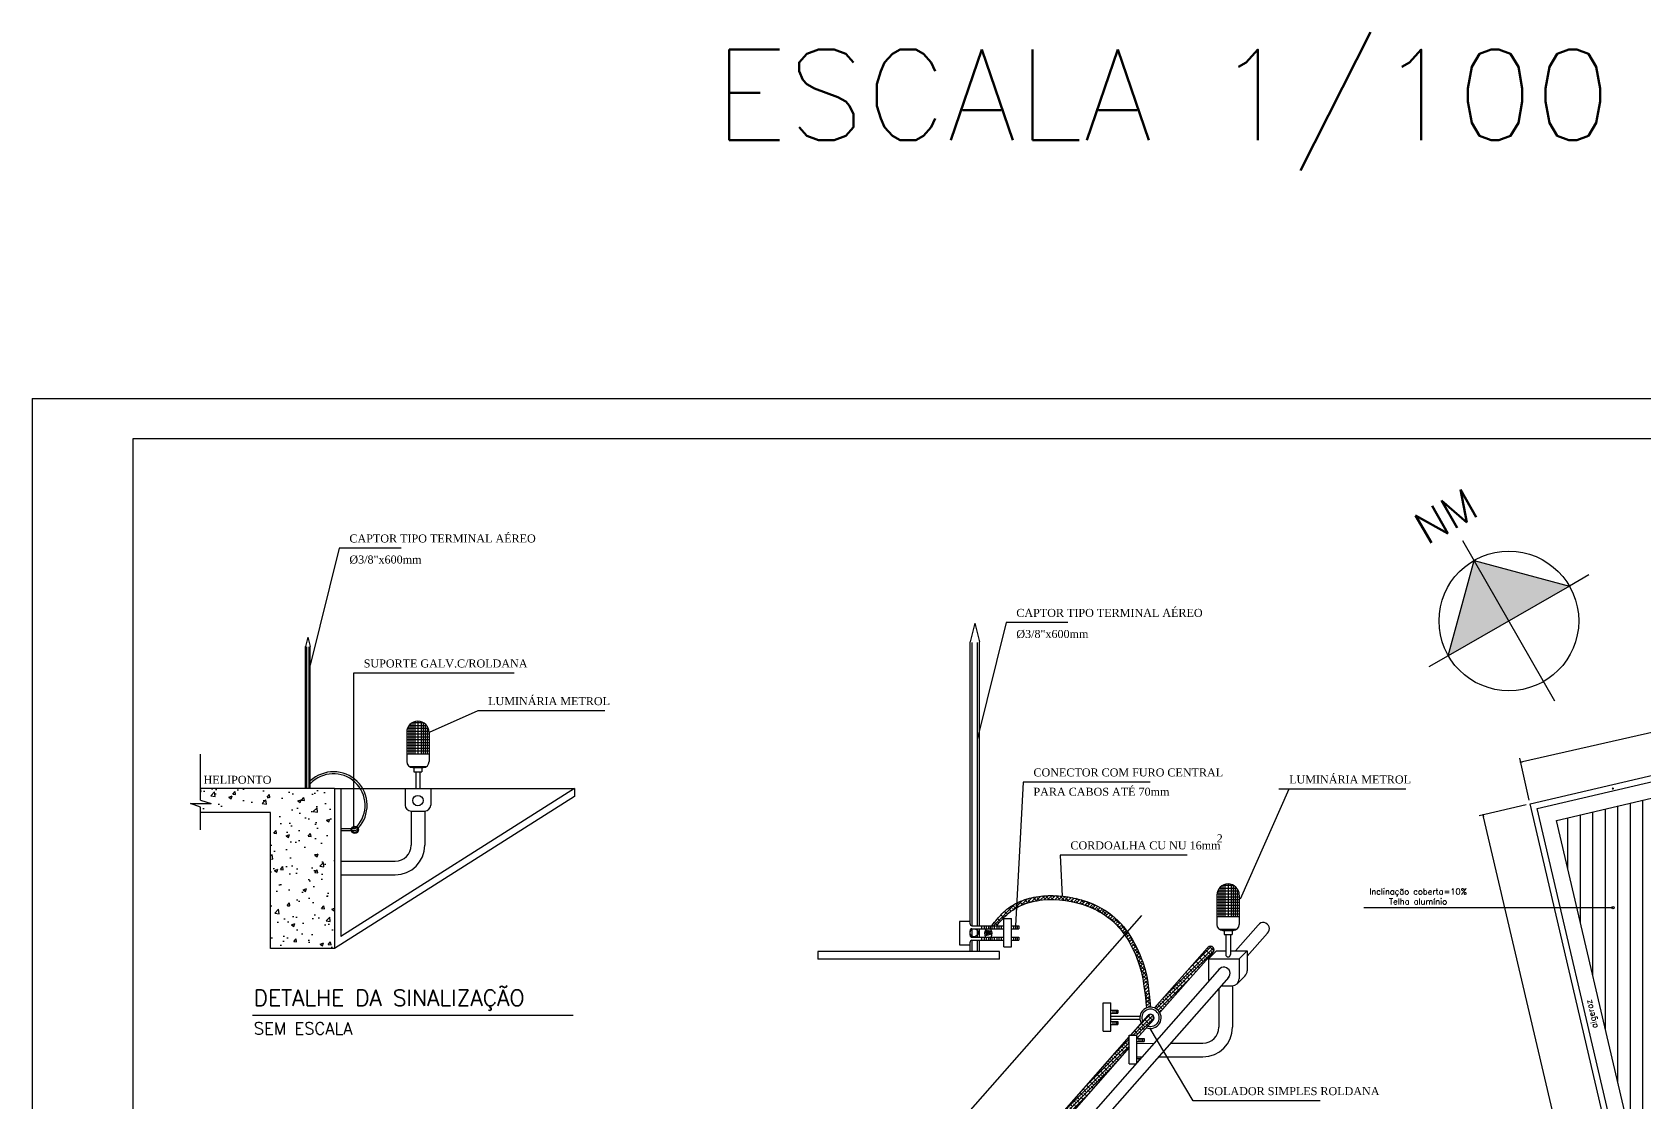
# Model space of a CAD drawing. Header units: millimetres. Extents: x 682 to 1119, y 341 to 434.
# Drawn here: x 779.51 to 819.82, y 407.57 to 434.33 of the extents above; entities that cross this region are included whole.
import ezdxf
from ezdxf.enums import TextEntityAlignment as Align

# ---------------------------------------------------------------- set-up
doc = ezdxf.new("R2010")
doc.units = ezdxf.units.MM
for name, color, linetype in [('02', 2, 'Continuous'), ('AR-ALVENARIA_EM_VISTA-002-C', 2, 'Continuous'), ('AR-ALVENARIA_EM_VISTA-004-C', 4, 'Continuous'), ('AR-COBERTURA_EM_VISTA-002-C', 2, 'Continuous'), ('AR-COTAS-001-C', 1, 'Continuous'), ('AR-INDICAÇÕES_GRÁFICAS-002-C', 2, 'Continuous'), ('AR-TEXTOS_ALTURA_3_0MM-003C', 3, 'Continuous'), ('AR-TEXTOS_ALTURA_6_0MM-005-C', 5, 'Continuous'), ('DETALHES', 2, 'Continuous'), ('Linha fina', 8, 'Continuous'), ('PB_VISTA03', 3, 'Continuous'), ('Pena_1', 1, 'Continuous'), ('PENA_2', 2, 'Continuous'), ('PENA_4', 4, 'Continuous'), ('PENA_6', 5, 'Continuous')]:
    doc.layers.add(name, color=color, linetype=linetype)
for name, color, linetype, lineweight in [('AR-UNIDADE_TEXTO-002', 2, 'Continuous', 20), ('AR-UNIDADE_TEXTO_002', 2, 'Continuous', 20), ('REG60-100', 2, 'Continuous', 20)]:
    doc.layers.add(name, color=color, linetype=linetype, lineweight=lineweight)
doc.styles.add('REGUA60', font='simplex.shx')
doc.styles.add('REGUA80', font='simplex.shx')
doc.styles.add('ROMAND', font='times.ttf')
doc.styles.add('ROMANS', font='romans')
doc.styles.add('T20', font='simplex.shx', dxfattribs={"height": 0.2})
doc.styles.add('T50', font='simplex.shx', dxfattribs={"height": 0.5})
doc.dimstyles.new('ISO-25_WS', dxfattribs={"dimscale": 0.282828, "dimtxt": 0.8, "dimasz": 2, "dimexe": 0.1, "dimexo": 0.625, "dimgap": 0.325, "dimtad": 1, "dimzin": 4, "dimdsep": 46, "dimtxsty": 'Standard', "dimsah": 1, "dimcen": 2.5, "dimadec": 0, "dimazin": 0, "dimtfac": 1, "dimtdec": 0, "dimtmove": 2, "dimatfit": 3, "dimfxl": 1, "dimtolj": 1, "dimtzin": 0, "dimarcsym": 0})
pattern_1 = [(45, (429.73394, 442.344315), (-0.044194174, 0.044194174), []), (135, (429.73394, 442.344315), (-0.132582521, 0.044194174), [0.15625, -0.09375])]

# ---------------------------------------------------------------- blocks, each defined once
blk = doc.blocks.new('_DOT')
at = {"color": 0, "linetype": 'ByBlock'}
blk.add_line((-0.5, 0), (-1, 0), dxfattribs=at)
at = {"color": 0, "linetype": 'ByBlock', "const_width": 0.5}
blk.add_lwpolyline([(-0.25, 0, 1), (0.25, 0, 1)], format="xyb", close=True, dxfattribs=at)
blk = doc.blocks.new('*D181')
at = {"layer": 'AR-COTAS-001-C', "color": 1, "lineweight": -2}
for p, q in [((816.856, 415.014), (815.684, 414.739)), ((821.934, 388.491), (815.793, 414.713)), ((823.021, 388.694), (821.848, 388.419))]:
    blk.add_line(p, q, dxfattribs=at)
at = {"layer": 'DEFPOINTS', "color": 0}
for p in [(816.954, 415.037), (815.781, 414.762), (823.118, 388.717)]:
    blk.add_point(p, dxfattribs=at)
at = {"layer": 'AR-COTAS-001-C', "color": 1, "lineweight": -2, "xscale": 0.05, "yscale": 0.05, "zscale": 0.05}
for p, rotation in [((815.781, 414.762), 103.1822715737634), ((821.946, 388.442), 283.1822715737634)]:
    blk.add_blockref('_DOT', p, dxfattribs=dict(at, rotation=rotation))
at = {"layer": 'AR-COTAS-001-C', "color": 3, "insert": (818.985, 401.631), "char_height": 0.2, "attachment_point": 5, "rotation": 283.1823, "style": 'ROMANS'}
blk.add_mtext('\\A1;27.00', dxfattribs=at)
blk = doc.blocks.new('*D182')
at = {"layer": 'AR-COTAS-001-C', "color": 1, "lineweight": -2}
for p, q in [((833.925, 418.964), (833.689, 420.01)), ((833.662, 419.902), (816.767, 416.094)), ((816.932, 415.134), (816.696, 416.18))]:
    blk.add_line(p, q, dxfattribs=at)
at = {"layer": 'DEFPOINTS', "color": 0}
for p in [(833.947, 418.867), (816.718, 416.083), (816.954, 415.037)]:
    blk.add_point(p, dxfattribs=at)
at = {"layer": 'AR-COTAS-001-C', "color": 1, "lineweight": -2, "xscale": 0.05, "yscale": 0.05, "zscale": 0.05}
for p, rotation in [((833.711, 419.913), 12.70188834026774), ((816.718, 416.083), 192.7018883402677)]:
    blk.add_blockref('_DOT', p, dxfattribs=dict(at, rotation=rotation))
at = {"layer": 'AR-COTAS-001-C', "color": 3, "insert": (825.187, 418.12), "char_height": 0.2, "attachment_point": 5, "rotation": 12.7019, "style": 'ROMANS'}
blk.add_mtext('\\A1;17.50', dxfattribs=at)
blk = doc.blocks.new('INDUNI1')
at = {"color": 0, "style": 'REGUA80', "flags": 8}
blk.add_attdef('NOME2', text='', height=1.8, dxfattribs=at).set_placement((0, -3.53), align=Align.CENTER)
at = {"layer": 'AR-UNIDADE_TEXTO_002', "style": 'REGUA60', "width": 1.2}
blk.add_attdef('AREA', text='', height=1.2, dxfattribs=at).set_placement((0, -5.8), align=Align.CENTER)
at = {"layer": 'AR-UNIDADE_TEXTO_002', "style": 'REGUA60', "width": 1.2, "flags": 8}
for tag, p in [('REVPAR', (0, -9.97)), ('PISO', (0, -7.94)), ('PEDIR', (0, -12.07))]:
    blk.add_attdef(tag, text='', height=1.2, dxfattribs=at).set_placement(p, align=Align.CENTER)
at = {"layer": 'REG60-100', "color": 0, "style": 'REGUA80', "flags": 8}
blk.add_attdef('NOME1', text='', height=1.8, dxfattribs=at).set_placement((0, -0.55), align=Align.CENTER)

msp = doc.modelspace()

# ---------------------------------------------------------------- hatches: boundary and pattern name
at = {"layer": '02', "linetype": 'Continuous'}
h = msp.add_hatch(dxfattribs=at)
h.set_pattern_fill('ANSI38', color=256, scale=0.5, style=0)
h.set_pattern_definition([(45, (530.297805, 346.02017), (-0.044194174, 0.044194174), []), (135, (530.297805, 346.02017), (-0.132582521, 0.044194174), [0.15625, -0.09375])])
edge = h.paths.add_edge_path()
edge.add_spline(control_points=[(807.465, 409.959), (807.406, 410.692), (807.345, 410.89), (807.178, 411.343), (807.063, 411.591), (806.759, 412.035), (806.567, 412.23), (806.089, 412.528), (805.812, 412.635), (805.201, 412.762), (804.864, 412.77), (804.467, 412.689), (804.381, 412.665), (804.299, 412.636)], knot_values=[0.976225, 0.976225, 0.976225, 0.976225, 1.564409, 1.564409, 2.364149, 2.364149, 3.163889, 3.163889, 3.942851, 3.942851, 4.817117, 4.817117, 5.065526, 5.065526, 5.065526, 5.065526], degree=3, periodic=0)
edge.add_line((804.299, 412.636), (804.26, 412.513))
edge.add_spline(control_points=[(804.26, 412.513), (804.417, 412.579), (804.59, 412.62), (805.141, 412.676), (805.542, 412.618), (806.105, 412.401), (806.297, 412.294), (806.764, 411.915), (806.964, 411.581), (807.214, 410.973), (807.292, 410.725), (807.366, 409.939)], knot_values=[0.897571, 0.897571, 0.897571, 0.897571, 1.414292, 1.414292, 2.476324, 2.476324, 3.104824, 3.104824, 4.310294, 4.310294, 5.057228, 5.057228, 5.057228, 5.057228], degree=3, periodic=0)
edge.add_arc((807.467, 409.692), 0.267, 90.5812, 112.2491, ccw=False)
edge = h.paths.add_edge_path()
edge.add_spline(control_points=[(803.623, 411.994), (803.67, 412.053), (803.745, 412.143), (803.947, 412.345), (804.087, 412.439), (804.251, 412.51), (804.256, 412.512), (804.26, 412.513)], knot_values=[0, 0, 0, 0, 0.35226, 0.35226, 0.883276, 0.883276, 0.897571, 0.897571, 0.897571, 0.897571], degree=3, periodic=0)
edge.add_line((804.26, 412.513), (804.299, 412.636))
edge.add_spline(control_points=[(804.299, 412.636), (804.236, 412.613), (804.175, 412.587), (803.981, 412.489), (803.859, 412.398), (803.669, 412.209), (803.593, 412.116), (803.5, 411.994)], knot_values=[0, 0, 0, 0, 0.188723, 0.188723, 0.625855, 0.625855, 0.976225, 0.976225, 0.976225, 0.976225], degree=3, periodic=0)
edge.add_line((803.5, 411.994), (803.623, 411.994))
h = msp.add_hatch(dxfattribs=at)
h.set_pattern_fill('ANSI38', color=256, scale=0.5, style=0)
h.set_pattern_definition(pattern_1)
h.paths.add_polyline_path([(809.047, 411.352, 0.979813), (808.883, 411.434), (807.567, 409.94, -0.170621), (807.7, 409.823)])
h.paths.add_polyline_path([(807.543, 409.644, 0.92117), (807.401, 409.751), (806.964, 409.255), (807.127, 409.255), (807.127, 409.176), (807.13, 409.176)])
h = msp.add_hatch(dxfattribs=at)
h.set_pattern_fill('ANSI38', color=256, scale=0.5, style=0)
h.set_pattern_definition(pattern_1)
h.paths.add_polyline_path([(799.403, 400.668), (799.403, 400.4), (806.935, 408.954), (806.935, 409.222)])
at = {"layer": 'AR-COBERTURA_EM_VISTA-002-C', "linetype": 'ByBlock', "ltscale": 5}
h = msp.add_hatch(dxfattribs=at)
h.set_pattern_fill('ANSI31', color=1, scale=2.5, angle=45, style=0)
h.set_pattern_definition([(90, (435.4025, 427.31824), (-0.3125, 6e-17), [])])
h.paths.add_polyline_path([(832.484, 405.033), (832.484, 405.29), (823.794, 403.255), (824.891, 403.255)])
h.paths.add_polyline_path([(832.484, 404.109), (832.484, 404.263), (828.179, 403.255), (828.837, 403.255)], flags=17)
h.paths.add_polyline_path([(832.484, 404.263), (832.484, 404.52), (827.083, 403.255), (828.179, 403.255)])
h.paths.add_polyline_path([(832.484, 403.255), (832.484, 404.109), (828.837, 403.255)], flags=16)
h.paths.add_polyline_path([(831.381, 416.012), (831.381, 416.722), (831.681, 416.722), (831.681, 416.012)], flags=24)
h.paths.add_polyline_path([(831.381, 391.012), (831.381, 391.722), (831.681, 391.722), (831.681, 391.012)], flags=24)
h.paths.add_polyline_path([(831.381, 403.417), (831.381, 404.317), (831.681, 404.317), (831.681, 403.417)], flags=25)
h.paths.add_polyline_path([(830.488, 403.417), (830.488, 404.317), (830.788, 404.317), (830.788, 403.417)], flags=25)
h.paths.add_polyline_path([(829.464, 403.417), (829.464, 404.317), (829.764, 404.317), (829.764, 403.417)], flags=25)
h.paths.add_polyline_path([(823.554, 389.267), (832.484, 389.267), (832.484, 403.255), (828.837, 403.255), (820.723, 401.354)])
h.paths.add_polyline_path([(820.632, 401.744), (820.689, 401.5), (828.179, 403.255), (827.083, 403.255)])
h.paths.add_polyline_path([(820.689, 401.5), (820.723, 401.354), (828.837, 403.255), (828.179, 403.255)])
h.paths.add_polyline_path([(817.615, 414.627), (820.278, 403.255), (823.137, 403.255), (832.484, 405.444), (832.484, 418.109)])
h.paths.add_polyline_path([(820.278, 403.255), (820.427, 402.62), (823.137, 403.255)])
h.paths.add_polyline_path([(820.461, 402.474), (820.518, 402.23), (824.891, 403.255), (823.794, 403.255)])
h.paths.add_polyline_path([(820.427, 402.62), (820.461, 402.474), (823.794, 403.255), (823.137, 403.255)])
at = {"layer": 'Linha fina'}
h = msp.add_hatch(color=256, dxfattribs=at)
h.paths.add_polyline_path([(815.555, 421.127), (814.911, 418.744), (816.425, 419.613)])
h.paths.add_polyline_path([(815.555, 421.127), (816.425, 419.613), (817.939, 420.483)])
at = {"layer": 'Pena_1', "linetype": 'Continuous'}
h = msp.add_hatch(dxfattribs=at)
h.set_pattern_fill('AR-CONC', color=256, scale=0.12, style=0, double=1)
h.set_pattern_definition([(50, (764.1149, 401.9698), (0.860712, -0.075303), [0.09, -0.99]), (355, (764.1149, 401.9698), (-0.166502, 0.90263), [0.072, -0.792]), (100.4514, (764.1866, 401.96355), (0.69421, 0.827327), [0.076488, -0.84137]), (46.184, (764.1149, 402.2098), (1.28069, -0.198623), [0.135, -1.485]), (96.6356, (764.2216, 402.1933), (1.121595, 1.16894), [0.11473, -1.262056]), (351.184, (764.1149, 402.2098), (1.121594, 1.16894), [0.108, -1.188]), (21, (764.2349, 402.1498), (0.716288, -0.483143), [0.09, -0.99]), (326, (764.2349, 402.1498), (0.291978, 0.87018), [0.072, -0.792]), (71.4514, (764.2946, 402.1096), (1.008267, 0.387037), [0.076488, -0.84137]), (37.5, (764.11488, 401.96983), (0.014592, 0.3994726), [0, -0.7824, 0, -0.804, 0, -0.795]), (7.5, (764.11488, 401.96983), (0.3156834, 0.473294), [0, -0.4584, 0, -0.7644, 0, -0.303]), (327.5, (763.84728, 401.96983), (0.640587, -0.027066), [0, -0.3, 0, -0.936, 0, -1.242]), (317.5, (763.7273, 401.9698), (0.699823, 0.120126), [0, -0.39, 0, -0.6216, 0, -0.882])])
h.paths.add_polyline_path([(787.071, 415.422), (783.719, 415.422), (783.719, 415.136), (783.987, 415.051), (783.466, 415.051), (783.719, 414.954), (783.719, 414.822), (785.471, 414.822), (785.471, 411.422), (787.071, 411.422)])
at = {"layer": 'Pena_1'}
msp.add_hatch(color=256, dxfattribs=at).paths.add_polyline_path([(819.054, 415.422, 1), (818.997, 415.422, 1)])

# ---------------------------------------------------------------- linework, layer by layer
at = {"layer": '02', "linetype": 'Continuous'}
for p, q in [((786.405, 419.205), (786.345, 418.972)), ((786.405, 419.205), (786.465, 418.972)), ((803.076, 419.56), (802.956, 419.093)), ((803.076, 419.56), (803.196, 419.093)), ((786.345, 415.422), (786.345, 418.972)), ((786.374, 415.422), (786.374, 418.964)), ((786.44, 415.422), (786.44, 418.964)), ((786.465, 415.422), (786.465, 418.972)), ((802.956, 412.042), (802.956, 419.093)), ((803.013, 411.994), (803.013, 419.077)), ((803.146, 411.994), (803.146, 419.077)), ((803.196, 411.994), (803.196, 419.093)), ((802.69, 412.099), (802.69, 411.518)), ((802.956, 412.099), (802.69, 412.099)), ((803.004, 411.994), (803.802, 411.994)), ((803.242, 411.994), (803.242, 411.918)), ((803.306, 411.994), (803.306, 411.918)), ((803.362, 411.994), (803.362, 411.918)), ((803.415, 411.994), (803.415, 411.918)), ((803.457, 411.994), (803.457, 411.918)), ((803.5, 411.994), (803.5, 411.918)), ((803.556, 411.994), (803.556, 411.918)), ((803.623, 411.994), (803.623, 411.918)), ((803.679, 411.994), (803.679, 411.918)), ((803.736, 411.994), (803.736, 411.918)), ((803.802, 412.178), (803.994, 412.178)), ((803.802, 411.468), (803.802, 412.178)), ((803.994, 411.468), (803.994, 412.178)), ((803.994, 411.994), (804.172, 411.994)), ((804.043, 411.994), (804.043, 411.918)), ((804.092, 411.994), (804.092, 411.918)), ((804.138, 411.994), (804.138, 411.918)), ((804.172, 411.994), (804.172, 411.918)), ((802.956, 411.755), (802.956, 411.87)), ((802.956, 411.351), (802.956, 411.583)), ((803.004, 411.918), (803.802, 411.918)), ((803.004, 411.707), (803.235, 411.707)), ((803.004, 411.631), (803.235, 411.631)), ((803.013, 411.707), (803.013, 411.918)), ((803.013, 411.351), (803.013, 411.631)), ((803.146, 411.707), (803.146, 411.918)), ((803.146, 411.351), (803.146, 411.631)), ((803.196, 411.707), (803.196, 411.918)), ((803.196, 411.351), (803.196, 411.631)), ((803.235, 411.707), (803.802, 411.707)), ((803.235, 411.631), (803.802, 411.631)), ((803.242, 411.707), (803.242, 411.631)), ((803.306, 411.707), (803.306, 411.631)), ((803.362, 411.707), (803.362, 411.631)), ((803.415, 411.707), (803.415, 411.631)), ((803.457, 411.707), (803.457, 411.631)), ((803.5, 411.707), (803.5, 411.631)), ((803.556, 411.707), (803.556, 411.631)), ((803.623, 411.707), (803.623, 411.631)), ((803.679, 411.707), (803.679, 411.631)), ((803.736, 411.707), (803.736, 411.631)), ((803.994, 411.918), (804.172, 411.918)), ((803.994, 411.707), (804.172, 411.707)), ((803.994, 411.631), (804.172, 411.631)), ((804.043, 411.707), (804.043, 411.631)), ((804.092, 411.707), (804.092, 411.631)), ((804.138, 411.707), (804.138, 411.631)), ((804.172, 411.707), (804.172, 411.631)), ((803.146, 411.351), (799.149, 411.351)), ((799.149, 411.351), (799.149, 411.16)), ((802.69, 411.518), (802.956, 411.518)), ((803.692, 411.351), (803.146, 411.351)), ((803.692, 411.16), (803.692, 411.351)), ((803.802, 411.468), (803.994, 411.468)), ((806.283, 410.068), (806.475, 410.068)), ((806.283, 409.358), (806.283, 410.068)), ((806.475, 409.358), (806.475, 410.068)), ((806.475, 409.884), (806.654, 409.884)), ((806.475, 409.808), (806.654, 409.808)), ((806.475, 409.731), (807.203, 409.731)), ((806.475, 409.655), (807.203, 409.655)), ((806.475, 409.597), (806.654, 409.597)), ((806.525, 409.884), (806.525, 409.808)), ((806.525, 409.597), (806.525, 409.521)), ((806.574, 409.884), (806.574, 409.808)), ((806.574, 409.597), (806.574, 409.521)), ((806.62, 409.884), (806.62, 409.808)), ((806.62, 409.597), (806.62, 409.521)), ((806.654, 409.884), (806.654, 409.808)), ((806.654, 409.597), (806.654, 409.521)), ((806.283, 409.358), (806.475, 409.358)), ((806.475, 409.521), (806.654, 409.521)), ((806.935, 409.255), (807.127, 409.255)), ((806.935, 408.545), (806.935, 409.255)), ((807.127, 408.575), (807.127, 409.255)), ((807.127, 409.176), (807.305, 409.176)), ((807.176, 409.176), (807.176, 409.1)), ((807.225, 409.176), (807.225, 409.1)), ((807.271, 409.176), (807.271, 409.1)), ((807.305, 409.176), (807.305, 409.1)), ((807.127, 409.1), (807.305, 409.1)), ((806.935, 408.545), (807.1, 408.545)), ((807.127, 408.679), (807.225, 408.679)), ((807.127, 408.604), (807.152, 408.604)), ((807.176, 408.679), (807.176, 408.631))]:
    msp.add_line(p, q, dxfattribs=at)
for centre, radius in [((803.057, 411.817), 0.1), ((803.37, 411.767), 0.0211), ((803.374, 411.817), 0.0211), ((803.384, 411.863), 0.0211), ((803.414, 411.827), 0.0211), ((803.414, 411.783), 0.0211), ((803.434, 411.853), 0.0211), ((803.45, 411.793), 0.0211), ((803.464, 411.833), 0.0211)]:
    msp.add_circle(centre, radius, dxfattribs=at)
for centre, radius, start, end in [((803.004, 412.042), 0.048, 180, 270), ((803.004, 411.87), 0.048, 90, 180), ((803.004, 411.755), 0.048, 180, 270), ((803.004, 411.583), 0.048, 90, 180), ((803.506, 411.799), 0.186, 141.8177, 210.9078), ((803.321, 411.799), 0.186, 329.0922, 38.1823), ((807.467, 409.692), 0.267, 247.8718, 209.1414), ((807.467, 409.692), 0.217, 252.5491, 204.3946)]:
    msp.add_arc(centre, radius, start, end, dxfattribs=at)
for points, knots in [([(803.5, 411.994), (803.593, 412.116), (803.669, 412.209), (803.859, 412.398), (803.981, 412.489), (804.252, 412.626), (804.4, 412.675), (804.864, 412.77), (805.201, 412.762), (805.812, 412.635), (806.089, 412.528), (806.567, 412.23), (806.759, 412.035), (807.063, 411.591), (807.178, 411.343), (807.345, 410.89), (807.406, 410.692), (807.465, 409.959)], [0, 0, 0, 0, 0.350369, 0.350369, 0.787502, 0.787502, 1.224634, 1.224634, 2.0989, 2.0989, 2.877862, 2.877862, 3.677602, 3.677602, 4.477342, 4.477342, 5.065526, 5.065526, 5.065526, 5.065526]), ([(803.623, 411.994), (803.67, 412.053), (803.745, 412.143), (803.947, 412.345), (804.087, 412.439), (804.407, 412.577), (804.585, 412.619), (805.141, 412.676), (805.542, 412.618), (806.105, 412.401), (806.297, 412.294), (806.764, 411.915), (806.964, 411.581), (807.214, 410.973), (807.292, 410.725), (807.366, 409.939)], [0, 0, 0, 0, 0.35226, 0.35226, 0.883276, 0.883276, 1.414292, 1.414292, 2.476324, 2.476324, 3.104824, 3.104824, 4.310294, 4.310294, 5.057228, 5.057228, 5.057228, 5.057228])]:
    msp.add_open_spline(points, degree=3, knots=knots, dxfattribs=at)
at = {"layer": 'AR-ALVENARIA_EM_VISTA-002-C'}
for p, q in [((817.615, 414.627), (833.984, 418.461)), ((820.552, 402.084), (817.615, 414.627))]:
    msp.add_line(p, q, dxfattribs=at)
at = {"layer": 'AR-ALVENARIA_EM_VISTA-004-C'}
for p, q in [((816.954, 415.037), (833.947, 419.017)), ((817.134, 414.925), (833.964, 418.867)), ((823.118, 388.717), (816.954, 415.037)), ((823.237, 388.867), (817.134, 414.925))]:
    msp.add_line(p, q, dxfattribs=at)
at = {"layer": 'AR-INDICAÇÕES_GRÁFICAS-002-C', "ltscale": 2}
msp.add_line((785.023, 409.758), (793.036, 409.758), dxfattribs=at)
at = {"layer": 'PB_VISTA03'}
for p, q in [((817.576, 417.61), (815.274, 421.616)), ((814.911, 418.744), (815.555, 421.127)), ((815.555, 421.127), (817.939, 420.483)), ((817.939, 420.483), (814.911, 418.744)), ((818.428, 420.764), (817.939, 420.483)), ((814.911, 418.744), (814.422, 418.463))]:
    msp.add_line(p, q, dxfattribs=at)
msp.add_circle((816.425, 419.613), 1.746, dxfattribs=at)
at = {"layer": 'Pena_1', "linetype": 'Continuous'}
for p, q in [((788.874, 416.789), (789.434, 416.789)), ((788.876, 416.86), (789.432, 416.86)), ((788.894, 416.93), (789.414, 416.93)), ((788.924, 416.986), (788.924, 416.292)), ((788.936, 417.001), (789.373, 417.001)), ((788.974, 417.041), (788.974, 416.292)), ((789.021, 417.072), (789.288, 417.072)), ((789.024, 417.074), (789.024, 416.292)), ((789.074, 417.095), (789.074, 416.292)), ((789.154, 417.106), (789.154, 416.292)), ((789.234, 417.095), (789.234, 416.292)), ((789.284, 417.074), (789.284, 416.292)), ((789.334, 417.041), (789.334, 416.292)), ((789.384, 416.986), (789.384, 416.292)), ((788.874, 416.718), (789.434, 416.718)), ((788.874, 416.647), (789.434, 416.647)), ((788.874, 416.576), (789.434, 416.576)), ((788.874, 416.505), (789.434, 416.505)), ((788.874, 416.434), (789.434, 416.434)), ((788.874, 416.363), (789.434, 416.363)), ((809.127, 412.791), (809.683, 412.791)), ((809.146, 412.862), (809.665, 412.862)), ((809.175, 412.918), (809.175, 412.224)), ((809.187, 412.933), (809.624, 412.933)), ((809.225, 412.972), (809.225, 412.224)), ((809.272, 413.004), (809.539, 413.004)), ((809.275, 413.006), (809.275, 412.224)), ((809.325, 413.026), (809.325, 412.224)), ((809.405, 413.038), (809.405, 412.224)), ((809.485, 413.026), (809.485, 412.224)), ((809.535, 413.006), (809.535, 412.224)), ((809.585, 412.972), (809.585, 412.224)), ((809.635, 412.918), (809.635, 412.224)), ((809.125, 412.72), (809.685, 412.72)), ((809.125, 412.649), (809.685, 412.649)), ((809.125, 412.579), (809.685, 412.579)), ((809.125, 412.508), (809.685, 412.508)), ((809.125, 412.437), (809.685, 412.437)), ((809.125, 412.366), (809.685, 412.366)), ((809.125, 412.295), (809.685, 412.295))]:
    msp.add_line(p, q, dxfattribs=at)
at = {"layer": 'Pena_1'}
msp.add_line((812.799, 412.448), (819.026, 412.448), dxfattribs=at)
msp.add_circle((819.026, 412.448), 0.0285, dxfattribs=at)
at = {"layer": 'PENA_2'}
for p, q in [((779.514, 425.169), (779.514, 341.169)), ((779.514, 425.169), (899.514, 425.169)), ((788.732, 421.432), (787.184, 421.432)), ((805.403, 419.572), (803.855, 419.572)), ((787.54, 418.308), (787.54, 414.457)), ((791.561, 418.308), (787.54, 418.308)), ((793.828, 417.366), (790.652, 417.366)), ((807.459, 415.584), (804.283, 415.584)), ((813.851, 415.408), (810.675, 415.408)), ((808.383, 413.76), (805.207, 413.76)), ((811.712, 407.617), (808.536, 407.617))]:
    msp.add_line(p, q, dxfattribs=at)
at = {"layer": 'PENA_2', "linetype": 'ByBlock', "ltscale": 7}
for p, q in [((787.184, 421.432), (786.465, 418.507)), ((803.855, 419.572), (803.136, 416.646)), ((790.652, 417.366), (789.434, 416.826)), ((789.056, 415.946), (789.056, 415.844)), ((789.104, 415.844), (789.104, 415.422)), ((789.204, 415.844), (789.204, 415.422)), ((789.256, 415.946), (789.256, 415.844)), ((804.283, 415.584), (804.092, 411.994)), ((810.924, 415.408), (809.706, 412.654)), ((788.984, 414.861), (788.984, 414.008)), ((789.324, 414.861), (789.324, 414.008)), ((787.488, 414.418), (787.231, 414.418)), ((787.488, 414.368), (787.231, 414.368)), ((787.577, 414.418), (787.509, 414.418)), ((787.596, 414.368), (787.509, 414.368)), ((787.231, 413.606), (788.585, 413.608)), ((805.207, 413.76), (805.257, 412.736)), ((787.231, 413.266), (788.585, 413.268)), ((809.307, 411.878), (809.307, 411.776)), ((809.347, 411.776), (809.347, 411.273)), ((809.467, 411.776), (809.467, 411.273)), ((809.508, 411.878), (809.508, 411.776)), ((803.692, 411.16), (799.149, 411.16)), ((808.916, 411.164), (809.116, 411.364)), ((809.684, 411.164), (809.884, 411.364)), ((809.176, 410.426), (809.176, 409.456)), ((809.516, 410.491), (809.516, 409.456)), ((809.631, 410.543), (809.824, 410.736)), ((808.536, 407.617), (807.461, 409.425)), ((807.127, 409.054), (807.549, 409.055)), ((807.963, 409.055), (808.776, 409.056)), ((807.127, 408.714), (807.249, 408.715)), ((807.663, 408.715), (808.777, 408.716))]:
    msp.add_line(p, q, dxfattribs=at)
at = {"layer": 'PENA_2', "linetype": 'Continuous'}
for p, q in [((788.874, 416.826), (788.874, 416.096)), ((789.434, 416.826), (789.434, 416.096)), ((783.719, 415.136), (783.719, 416.283)), ((788.874, 416.292), (789.434, 416.292)), ((788.934, 415.976), (789.374, 415.976)), ((789.024, 415.946), (789.284, 415.946)), ((789.056, 415.844), (789.256, 415.844)), ((787.071, 415.422), (793.071, 415.422)), ((793.071, 415.222), (787.071, 411.422)), ((787.231, 415.422), (787.231, 411.724)), ((793.071, 415.422), (787.231, 411.724)), ((788.834, 415.422), (788.834, 415.011)), ((788.834, 415.422), (789.474, 415.422)), ((789.474, 415.422), (789.474, 415.011)), ((793.071, 415.422), (793.071, 415.222)), ((783.719, 414.954), (783.466, 415.051)), ((783.466, 415.051), (783.987, 415.051)), ((783.719, 415.136), (783.987, 415.051)), ((783.719, 414.395), (783.719, 414.954)), ((788.984, 414.861), (789.324, 414.861)), ((809.125, 412.758), (809.125, 412.028)), ((809.685, 412.758), (809.685, 412.028)), ((807.241, 412.248), (794.823, 398.145)), ((809.125, 412.224), (809.685, 412.224)), ((810.158, 412.011), (809.588, 411.364)), ((809.185, 411.908), (809.625, 411.908)), ((809.275, 411.878), (809.535, 411.878)), ((809.307, 411.776), (809.508, 411.776)), ((810.39, 411.806), (809.884, 411.231)), ((808.883, 411.434), (807.567, 409.94)), ((809.047, 411.352), (807.7, 409.823)), ((808.916, 411.164), (809.684, 411.164)), ((808.916, 411.164), (808.916, 410.67)), ((809.116, 411.364), (809.347, 411.364)), ((809.467, 411.364), (809.884, 411.364)), ((809.684, 411.164), (809.684, 410.67)), ((809.884, 411.364), (809.884, 410.87)), ((809.192, 410.914), (805.73, 406.983)), ((809.425, 410.71), (805.951, 406.764)), ((809.232, 410.49), (809.504, 410.49)), ((807.401, 409.751), (806.964, 409.255)), ((807.543, 409.644), (807.127, 409.172)), ((806.935, 409.222), (799.403, 400.668)), ((806.935, 408.954), (799.403, 400.4))]:
    msp.add_line(p, q, dxfattribs=at)
msp.add_circle((789.154, 415.121), 0.13, dxfattribs=at)
for centre, radius, start, end in [((789.154, 416.826), 0.28, 0, 180), ((789.024, 416.096), 0.15, 180, 270), ((789.284, 416.096), 0.15, 270, 0), ((788.984, 415.011), 0.15, 180, 270), ((789.324, 415.011), 0.15, 270, 360), ((809.405, 412.758), 0.28, 0, 180), ((809.275, 412.028), 0.15, 180, 270), ((809.535, 412.028), 0.15, 270, 0), ((810.282, 411.918), 0.156, 314.0062, 143.0747), ((809.3, 410.803), 0.156, 314.0062, 143.0747), ((809.704, 410.87), 0.18, 311.5526, 360), ((809.096, 410.67), 0.18, 180, 198.8097), ((809.504, 410.67), 0.18, 270, 360)]:
    msp.add_arc(centre, radius, start, end, dxfattribs=at)
at = {"layer": 'PENA_2', "linetype": 'ByBlock', "ltscale": 7}
for centre, radius, start, end in [((787.043, 415.001), 0.841, 317.3184, 133.4374), ((787.043, 415.001), 0.791, 317.7227, 136.9735), ((787.043, 415.001), 0.791, 312.4123, 316.2466), ((787.043, 415.001), 0.841, 311.073, 315.8228), ((788.584, 414.008), 0.74, 270.0685, 360), ((788.584, 414.008), 0.4, 270.0685, 0), ((808.964, 411.391), 0.0917, 334.7847, 152.4479), ((809.407, 411.273), 0.06, 180, 0), ((807.467, 409.692), 0.0891, 309.5125, 138.9111), ((808.776, 409.456), 0.4, 270.0685, 0), ((808.776, 409.456), 0.74, 270.0685, 0)]:
    msp.add_arc(centre, radius, start, end, dxfattribs=at)
at = {"layer": 'PENA_4', "linetype": 'Continuous'}
for p, q in [((787.071, 415.422), (783.719, 415.422)), ((787.071, 415.422), (787.071, 411.422)), ((785.471, 414.822), (783.719, 414.822)), ((785.471, 411.422), (785.471, 414.822)), ((787.071, 411.422), (785.471, 411.422))]:
    msp.add_line(p, q, dxfattribs=at)
for radius in [0.0928, 0.0728]:
    msp.add_circle((787.577, 414.392), radius, dxfattribs=at)
at = {"layer": 'PENA_6'}
for p, q in [((782.036, 342.169), (782.036, 424.169)), ((782.036, 424.169), (898.514, 424.169))]:
    msp.add_line(p, q, dxfattribs=at)

# ---------------------------------------------------------------- block references
at = {"layer": 'AR-UNIDADE_TEXTO-002'}
ref = msp.add_blockref('INDUNI1', (814.155, 412.819), dxfattribs=dict(at, xscale=-0.08333333333575865, yscale=0.08333333333325754, zscale=0.08333333333333334))
ref.add_attrib('NOME1', 'Inclinação coberta=10%', dxfattribs={"color": 0, "height": 0.15, "style": 'REGUA80', "flags": 8}).set_placement((814.155, 412.773), align=Align.CENTER)
ref.add_attrib('NOME2', 'Telha alumínio', dxfattribs={"layer": '0', "color": 0, "height": 0.15, "style": 'REGUA80', "flags": 8}).set_placement((814.155, 412.525), align=Align.CENTER)
ref = msp.add_blockref('INDUNI1', (818.52, 409.793), dxfattribs=dict(at, xscale=-0.08333333333575872, yscale=0.08333333333325754, zscale=0.08333333333333334, rotation=102.4996521393299))
ref.add_attrib('NOME1', 'algeroz', dxfattribs={"color": 0, "height": 0.15, "rotation": 102.4997, "style": 'REGUA80', "flags": 8}).set_placement((818.565, 409.803), align=Align.CENTER)

# ---------------------------------------------------------------- texts
at = {"color": 5, "style": 'ROMANS'}
msp.add_text('NM', height=0.7917, rotation=29.8786, dxfattribs=at).set_placement((814.372, 421.498))
at = {"layer": 'AR-TEXTOS_ALTURA_3_0MM-003C', "style": 'T20'}
msp.add_text('SEM ESCALA', height=0.3, dxfattribs=at).set_placement((785.05, 409.277, 2))
at = {"layer": 'AR-TEXTOS_ALTURA_6_0MM-005-C', "style": 'T50'}
msp.add_text('DETALHE DA SINALIZAÇÃO', height=0.4, dxfattribs=at).set_placement((785.048, 409.992))
at = {"layer": 'DETALHES', "color": 2, "insert": (796.543, 432.384), "char_height": 2.268, "attachment_point": 4, "style": 'REGUA80'}
msp.add_mtext('ESCALA 1/100', dxfattribs=at)
at = {"layer": 'PENA_2', "style": 'ROMAND'}
for s, p in [('CAPTOR TIPO TERMINAL AÉREO', (787.442, 421.574)), ('%%c3/8"x600mm', (787.442, 421.048)), ('CAPTOR TIPO TERMINAL AÉREO', (804.113, 419.714)), ('%%c3/8"x600mm ', (804.113, 419.187)), ('SUPORTE GALV.C/ROLDANA', (787.799, 418.45)), ('LUMINÁRIA METROL', (790.91, 417.508)), ('HELIPONTO', (783.797, 415.542)), ('CONECTOR COM FURO CENTRAL ', (804.541, 415.726)), ('LUMINÁRIA METROL', (810.933, 415.55)), ('PARA CABOS ATÉ 70mm', (804.541, 415.243)), ('CORDOALHA CU NU 16mm', (805.465, 413.902)), ('2', (809.122, 414.076)), ('ISOLADOR SIMPLES ROLDANA', (808.794, 407.759))]:
    msp.add_text(s, height=0.2, dxfattribs=at).set_placement(p)

# ---------------------------------------------------------------- dimensions: what is measured, and where the dimension line sits
at = {"layer": 'AR-COTAS-001-C', "ltscale": 5}
for p1, distance, text, picture, middle in [((833.947, 418.867), -1.072, '17.50', '*D182', (825.187, 418.12)), ((823.118, 388.717), 1.204, '27.00', '*D181', (818.985, 401.631))]:
    dim = msp.add_aligned_dim(p1=p1, p2=(816.954, 415.037), distance=distance, text=text, dimstyle='ISO-25_WS', override={"dimscale": 0.05, "dimtxt": 4, "dimasz": 1, "dimexe": 2, "dimexo": 2, "dimgap": 0.5, "dimzin": 5, "dimtxsty": 'ROMANS', "dimblk1": 'DOT', "dimblk2": 'DOT', "dimdle": 0.2, "dimclrd": 1, "dimclre": 1, "dimclrt": 3, "dimtdec": 2, "dimtix": 1, "dimtzin": 1}, dxfattribs=at)
    dim.commit()
    dim.dimension.update_dxf_attribs({"geometry": picture, "text_midpoint": middle})

doc.saveas('drawing.dxf')
